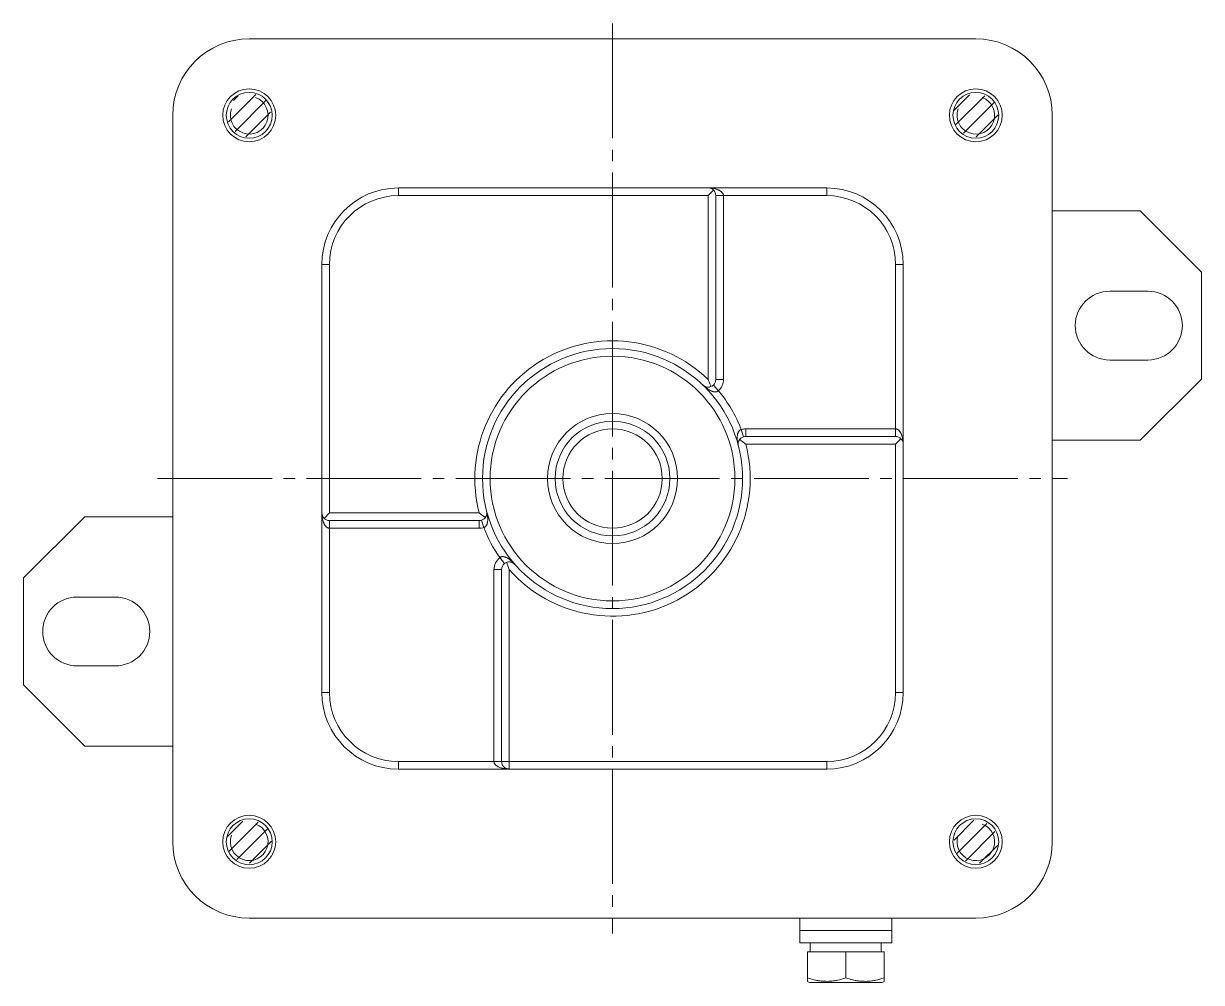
# Model space of a CAD drawing. Header units: millimetres. Extents: x -343 to 384, y -214 to 297.
# Drawn here: x 229.9 to 383.9, y -65.9 to 59.5 of the extents above; entities that cross this region are included whole.
import ezdxf

# ---------------------------------------------------------------- set-up
doc = ezdxf.new("R2010")
doc.units = ezdxf.units.MM
doc.linetypes.add('K5LT_AXLED', pattern=[19.5, 15, -1.5, 1.5, -1.5])
doc.linetypes.add('K5LT_THIN', pattern=[0])
pattern_1 = [(45, (0, 0), (-1.06066, 1.06066), [])]

# ---------------------------------------------------------------- blocks, each defined once
blk = doc.blocks.new('U0')
h = blk.add_hatch()
h.set_pattern_fill('', angle=45, style=0, pattern_type=0)
h.set_pattern_definition(pattern_1)
h.paths.add_polyline_path([(261.51, 45.39), (262.37, 47.36), (261.69, 49.41), (259.82, 50.47), (257.72, 50), (256.47, 48.24), (256.72, 46.1), (258.34, 44.68), (260.5, 44.72)])
h = blk.add_hatch()
h.set_pattern_fill('', angle=45, style=0, pattern_type=0)
h.set_pattern_definition(pattern_1)
h.paths.add_polyline_path([(356.51, 45.39), (357.37, 47.36), (356.69, 49.41), (354.82, 50.47), (352.72, 50), (351.47, 48.24), (351.72, 46.1), (353.34, 44.68), (355.5, 44.72)])
h = blk.add_hatch()
h.set_pattern_fill('', angle=45, style=0, pattern_type=0)
h.set_pattern_definition(pattern_1)
h.paths.add_polyline_path([(261.51, -49.61), (262.37, -47.64), (261.69, -45.59), (259.82, -44.53), (257.72, -45), (256.47, -46.76), (256.72, -48.9), (258.34, -50.32), (260.5, -50.28)])
h = blk.add_hatch()
h.set_pattern_fill('', angle=45, style=0, pattern_type=0)
h.set_pattern_definition(pattern_1)
h.paths.add_polyline_path([(356.51, -49.61), (357.37, -47.64), (356.69, -45.59), (354.82, -44.53), (352.72, -45), (351.47, -46.76), (351.72, -48.9), (353.34, -50.32), (355.5, -50.28)])
at = {"color": 30, "linetype": 'K5LT_AXLED', "lineweight": 18, "true_color": 0xff8000}
for p, q in [((306.88, 59.5), (306.88, -59.5)), ((247.38, 0), (366.38, 0))]:
    blk.add_line(p, q, dxfattribs=at)
at = {"color": 7, "linetype": 'K5LT_THIN', "lineweight": 18}
for p, q in [((354.38, 57.5), (259.38, 57.5)), ((249.38, 47.5), (249.38, -47.5)), ((364.38, -47.5), (364.38, 47.5)), ((334.88, 38), (278.88, 38)), ((278.88, 37), (278.88, 38)), ((319.38, 37), (278.88, 37)), ((319.38, 38), (319.38, 38)), ((319.39, 38), (319.38, 38)), ((320.08, 37.71), (319.38, 37)), ((319.38, 37), (319.38, 12.95)), ((320.38, 37), (320.38, 12.95)), ((320.38, 37), (321.38, 37)), ((321.38, 37), (334.88, 37)), ((321.38, 37), (321.38, 12.95)), ((334.88, 38), (334.88, 37)), ((375.88, 35), (364.38, 35)), ((383.88, 27), (375.88, 35)), ((268.88, 28), (268.88, -28)), ((268.88, 28), (269.88, 28)), ((269.88, 28), (269.88, -4.5)), ((343.88, 28), (343.88, 6.5)), ((344.88, 28), (343.88, 28)), ((344.88, -28), (344.88, 28)), ((383.88, 13), (383.88, 27)), ((376.88, 24.5), (371.88, 24.5)), ((371.88, 15.5), (376.88, 15.5)), ((320.38, 12.95), (321.38, 12.95)), ((375.88, 5), (383.88, 13)), ((318.7, 12.22), (318.68, 12.23)), ((320.74, 11.49), (320.06, 12.22)), ((324, 5.45), (323.7, 6.41)), ((324.3, 6.5), (343.88, 6.5)), ((324.3, 6.5), (324.3, 5.5)), ((343.88, 5.5), (343.88, 6.5)), ((323.34, 4.75), (323.34, 4.77)), ((324.3, 5.5), (343.88, 5.5)), ((344.58, 5.21), (343.88, 4.5)), ((364.38, 5), (375.88, 5)), ((323.33, 4.27), (323.34, 4.25)), ((324.3, 4.5), (343.88, 4.5)), ((343.88, -28), (343.88, 4.5)), ((344.88, 4.5), (344.88, 4.51)), ((344.88, 4.51), (344.88, 4.5)), ((268.88, -4.51), (268.88, -4.5)), ((268.88, -4.5), (268.88, -4.51)), ((269.17, -5.21), (269.88, -4.5)), ((289.45, -4.5), (269.88, -4.5)), ((290.42, -4.27), (290.42, -4.25)), ((237.88, -5), (229.88, -13)), ((249.38, -5), (237.88, -5)), ((289.45, -5.5), (269.88, -5.5)), ((269.88, -5.5), (269.88, -6.5)), ((289.45, -6.5), (289.45, -5.5)), ((289.75, -5.45), (290.05, -6.41)), ((290.42, -4.75), (290.41, -4.77)), ((269.88, -28), (269.88, -6.5)), ((289.45, -6.5), (269.88, -6.5)), ((292.14, -10.33), (292.76, -11.12)), ((291.38, -37), (291.38, -11.91)), ((292.38, -11.91), (291.38, -11.91)), ((292.38, -37), (292.38, -11.91)), ((293.38, -37), (293.38, -11.91)), ((294.11, -11.23), (294.13, -11.24)), ((229.88, -13), (229.88, -27)), ((241.88, -15.5), (236.88, -15.5)), ((236.88, -24.5), (241.88, -24.5)), ((229.88, -27), (237.88, -35)), ((268.88, -28), (269.88, -28)), ((344.88, -28), (343.88, -28)), ((237.88, -35), (249.38, -35)), ((278.88, -38), (278.88, -37)), ((291.38, -37), (278.88, -37)), ((278.88, -38), (334.88, -38)), ((291.38, -37), (292.38, -37)), ((292.38, -37), (293.38, -37)), ((293.38, -37), (334.88, -37)), ((293.38, -38), (293.38, -37)), ((334.88, -37), (334.88, -38)), ((259.38, -57.5), (354.38, -57.5)), ((331.38, -59.1), (331.38, -57.5)), ((343.38, -59.1), (343.38, -57.5)), ((331.38, -59.1), (343.38, -59.1)), ((331.38, -60.7), (331.38, -59.1)), ((331.38, -59.1), (343.38, -59.1)), ((343.38, -60.7), (343.38, -59.1)), ((331.38, -60.7), (343.38, -60.7)), ((332.73, -61.9), (332.73, -60.7)), ((332.38, -61.9), (332.38, -65.31)), ((337.38, -61.9), (332.38, -61.9)), ((337.38, -61.9), (337.38, -65.31)), ((342.38, -61.9), (337.38, -61.9)), ((342.38, -61.9), (342.38, -65.31)), ((332.38, -65.76), (332.38, -65.31)), ((332.38, -65.76), (332.63, -65.9)), ((332.63, -65.9), (337.38, -65.9)), ((337.38, -65.9), (342.13, -65.9)), ((342.38, -65.76), (342.13, -65.9)), ((342.38, -65.31), (342.38, -65.76))]:
    blk.add_line(p, q, dxfattribs=at)
for centre, radius in [((259.38, 47.5), 3.46), ((354.38, 47.5), 3.46), ((259.38, 47.5), 3), ((354.38, 47.5), 3), ((306.88, 0), 17), ((306.88, 0), 16), ((306.88, 0), 8.5), ((306.88, 0), 7.5), ((306.88, 0), 6.5), ((259.38, -47.5), 3.46), ((259.38, -47.5), 3), ((354.38, -47.5), 3.46), ((354.38, -47.5), 3)]:
    blk.add_circle(centre, radius, dxfattribs=at)
for centre, radius, start, end in [((259.38, 47.5), 10, 90, 180), ((354.38, 47.5), 10, 0, 90), ((259.38, 47.5), 2.46, 160, 70), ((354.38, 47.5), 2.46, 160, 70), ((278.88, 28), 10, 90, 180), ((278.88, 28), 9, 90, 180), ((319.38, 37), 1, 0, 89.9887), ((334.88, 28), 10, 0, 90), ((334.88, 28), 9, 0, 90), ((371.88, 20), 4.5, 90, 270), ((376.88, 20), 4.5, 270, 90), ((306.88, 0), 18, 46.017, 194.4775), ((319.38, 12.95), 1, 312.8323, 0), ((319.38, 12.95), 2, 312.8323, 0), ((319.38, 12.95), 1, 227.2623, 312.8323), ((306.88, 0), 18, 20.847, 39.6476), ((324.3, 4.5), 2, 90, 107.6623), ((324.3, 4.5), 1, 107.6623, 193.2323), ((324.3, 4.5), 1, 90, 107.6623), ((343.88, 4.5), 1, 0.012, 90), ((306.88, 0), 18, 221.4096, 14.4775), ((269.88, -4.5), 1, 180.012, 270), ((289.45, -4.5), 1, 287.6623, 13.2323), ((289.45, -4.5), 1, 270, 287.6623), ((289.45, -4.5), 2, 270, 287.6623), ((306.88, 0), 18, 200.847, 215.0401), ((293.38, -11.91), 2, 128.2249, 180), ((293.38, -11.91), 1, 128.2249, 180), ((293.38, -11.91), 1, 42.6549, 128.2249), ((236.88, -20), 4.5, 90, 270), ((241.88, -20), 4.5, 270, 90), ((278.88, -28), 10, 180, 270), ((278.88, -28), 9, 180, 270), ((334.88, -28), 10, 270, 0), ((334.88, -28), 9, 270, 0), ((293.38, -37), 1, 180, 269.9851), ((259.38, -47.5), 2.46, 160, 70), ((354.38, -47.5), 2.46, 160, 70), ((259.38, -47.5), 10, 180, 270), ((354.38, -47.5), 10, 270, 0)]:
    blk.add_arc(centre, radius, start, end, dxfattribs=at)
for centre, start_param, end_param in [((337.38, -62.53), 4.761564, 4.855965), ((337.38, -60.07), 4.616121, 4.663214)]:
    blk.add_ellipse(centre, major_axis=(0, 12.78), ratio=0.36397, start_param=start_param, end_param=end_param, dxfattribs=at)
for points, knots in [([(321.38, 37), (321.38, 37.03), (321.37, 37.09), (321.35, 37.18), (321.31, 37.26), (321.26, 37.34), (321.19, 37.42), (321.12, 37.5), (321.03, 37.56), (320.93, 37.63), (320.81, 37.7), (320.68, 37.76), (320.52, 37.82), (320.34, 37.88), (320.14, 37.93), (319.91, 37.97), (319.65, 37.99), (319.47, 38), (319.38, 38)], [0, 0, 0, 0, 0.676993, 1.265475, 1.93433, 2.689541, 3.504852, 4.272774, 5.090629, 6.032144, 7.074689, 8.256193, 9.58493, 11.084677, 12.771299, 14.609606, 16.699567, 19, 19, 19, 19]), ([(319.38, 12.95), (319.46, 12.76), (319.58, 12.45), (319.71, 12.15), (319.76, 12.03)], [0, 0, 0, 0, 3.05466, 5, 5, 5, 5]), ([(320.74, 11.49), (320.72, 11.47), (320.7, 11.45), (320.66, 11.42), (320.63, 11.4), (320.59, 11.38), (320.56, 11.37), (320.52, 11.35), (320.46, 11.34), (320.4, 11.33), (320.34, 11.32), (320.27, 11.32), (320.19, 11.33), (320.09, 11.35), (319.99, 11.37), (319.88, 11.41), (319.77, 11.46), (319.64, 11.52), (319.5, 11.6), (319.34, 11.7), (319.17, 11.82), (318.99, 11.95), (318.83, 12.09), (318.73, 12.19), (318.68, 12.23)], [0, 0, 0, 0, 0.514501, 0.970602, 1.362887, 1.691356, 2.061241, 2.499045, 3.054112, 3.679574, 4.329552, 5.007428, 5.912077, 6.954649, 8.127011, 9.254822, 10.519563, 12.016326, 13.769432, 15.829901, 18.094945, 20.567842, 22.881826, 25, 25, 25, 25]), ([(319.56, 11.97), (319.52, 11.96), (319.47, 11.96), (319.39, 11.95), (319.35, 11.95), (319.27, 11.96), (319.23, 11.96), (319.15, 11.98), (319.1, 11.99), (319.02, 12.01), (318.98, 12.03), (318.91, 12.07), (318.87, 12.09), (318.8, 12.13), (318.77, 12.15), (318.75, 12.18)], [0, 0, 0, 0, 3.130084, 3.130084, 6.628881, 6.628881, 10.488712, 10.488712, 14.691195, 14.691195, 19.177602, 19.177602, 23.911205, 23.911205, 28, 28, 28, 28]), ([(319.32, 11.95), (319.27, 11.96), (319.23, 11.96), (319.15, 11.98), (319.11, 11.99), (319.03, 12.01), (318.99, 12.03), (318.92, 12.06), (318.88, 12.08), (318.81, 12.12), (318.78, 12.15), (318.75, 12.18)], [0, 0, 0, 0, 3.774548, 3.774548, 7.88648, 7.88648, 12.08648, 12.08648, 16.28648, 16.28648, 21, 21, 21, 21]), ([(318.75, 12.18), (318.76, 12.17), (318.77, 12.16), (318.79, 12.14), (318.8, 12.14), (318.82, 12.12), (318.83, 12.11), (318.86, 12.1), (318.87, 12.09), (318.89, 12.08), (318.9, 12.07), (318.91, 12.06)], [0, 0, 0, 0, 2.4, 2.4, 4.8, 4.8, 7.2, 7.2, 9.6, 9.6, 12, 12, 12, 12]), ([(323.7, 6.41), (323.68, 6.4), (323.65, 6.39), (323.61, 6.37), (323.57, 6.35), (323.54, 6.33), (323.51, 6.31), (323.47, 6.28), (323.44, 6.24), (323.4, 6.2), (323.37, 6.15), (323.34, 6.1), (323.3, 6.03), (323.27, 5.95), (323.25, 5.87), (323.23, 5.79), (323.21, 5.71), (323.2, 5.61), (323.19, 5.49), (323.19, 5.34), (323.19, 5.16), (323.2, 4.96), (323.23, 4.74), (323.28, 4.5), (323.31, 4.34), (323.34, 4.25)], [0, 0, 0, 0, 0.520255, 0.985046, 1.38725, 1.726868, 2.096815, 2.582307, 3.164983, 3.779971, 4.349176, 5.004137, 5.831109, 6.781948, 7.71257, 8.596671, 9.516903, 10.607861, 11.947529, 13.63873, 15.619924, 17.90687, 20.350648, 23.070345, 26, 26, 26, 26]), ([(343.88, 6.5), (343.91, 6.5), (343.97, 6.49), (344.05, 6.47), (344.14, 6.43), (344.22, 6.38), (344.3, 6.31), (344.37, 6.24), (344.44, 6.15), (344.51, 6.05), (344.57, 5.94), (344.64, 5.8), (344.7, 5.65), (344.75, 5.47), (344.8, 5.26), (344.84, 5.03), (344.87, 4.78), (344.88, 4.6), (344.88, 4.5)], [0, 0, 0, 0, 0.677086, 1.265636, 1.93384, 2.6884, 3.503013, 4.270973, 5.088798, 6.030322, 7.072783, 8.254202, 9.582762, 11.082249, 12.768549, 14.606457, 16.696354, 19, 19, 19, 19]), ([(323.54, 5.14), (323.51, 5.11), (323.49, 5.09), (323.46, 5.03), (323.44, 5.01), (323.41, 4.95), (323.4, 4.93), (323.38, 4.88), (323.37, 4.85), (323.35, 4.8), (323.34, 4.77), (323.34, 4.75)], [0, 0, 0, 0, 2, 2, 4, 4, 6, 6, 8, 8, 10, 10, 10, 10]), ([(323.41, 4.94), (323.4, 4.92), (323.39, 4.91), (323.38, 4.89), (323.38, 4.87), (323.37, 4.85), (323.36, 4.84), (323.35, 4.81), (323.35, 4.8), (323.34, 4.77), (323.34, 4.76), (323.34, 4.75)], [0, 0, 0, 0, 1, 1, 2, 2, 3, 3, 4, 4, 5, 5, 5, 5]), ([(323.51, 5.1), (323.58, 5.05), (323.7, 4.96), (323.87, 4.83), (324.05, 4.69), (324.2, 4.58), (324.3, 4.5)], [0, 0, 0, 0, 2.157849, 3.158393, 4.376783, 7, 7, 7, 7]), ([(323.3, 4.5), (323.3, 4.5), (323.3, 4.5), (323.3, 4.51), (323.3, 4.51), (323.3, 4.51), (323.3, 4.52), (323.31, 4.52), (323.31, 4.53), (323.31, 4.53)], [0, 0, 0, 0, 0.4, 0.4, 0.8, 0.8, 1.2, 1.2, 2, 2, 2, 2]), ([(269.88, -6.5), (269.84, -6.5), (269.79, -6.49), (269.7, -6.47), (269.62, -6.43), (269.53, -6.38), (269.45, -6.31), (269.38, -6.24), (269.31, -6.15), (269.25, -6.05), (269.18, -5.94), (269.12, -5.8), (269.05, -5.65), (269, -5.47), (268.95, -5.26), (268.91, -5.03), (268.88, -4.78), (268.88, -4.6), (268.88, -4.5)], [0, 0, 0, 0, 0.677086, 1.265636, 1.93384, 2.6884, 3.503013, 4.270973, 5.088798, 6.030322, 7.072783, 8.254202, 9.582762, 11.082249, 12.768549, 14.606457, 16.696354, 19, 19, 19, 19]), ([(290.25, -5.1), (290.17, -5.05), (290.05, -4.96), (289.88, -4.83), (289.7, -4.69), (289.55, -4.58), (289.45, -4.5)], [0, 0, 0, 0, 2.157849, 3.15868, 4.377357, 7, 7, 7, 7]), ([(290.05, -6.41), (290.07, -6.4), (290.1, -6.39), (290.15, -6.37), (290.18, -6.35), (290.21, -6.33), (290.24, -6.31), (290.28, -6.28), (290.32, -6.24), (290.35, -6.2), (290.38, -6.15), (290.42, -6.1), (290.45, -6.03), (290.48, -5.95), (290.5, -5.87), (290.52, -5.79), (290.54, -5.71), (290.55, -5.61), (290.56, -5.49), (290.57, -5.34), (290.56, -5.16), (290.55, -4.96), (290.52, -4.74), (290.48, -4.5), (290.44, -4.34), (290.42, -4.25)], [0, 0, 0, 0, 0.520255, 0.985046, 1.38725, 1.726868, 2.096815, 2.582307, 3.164983, 3.779971, 4.349176, 5.004137, 5.831109, 6.781948, 7.71257, 8.596671, 9.516903, 10.607861, 11.947529, 13.63873, 15.619924, 17.90687, 20.350648, 23.070345, 26, 26, 26, 26]), ([(290.45, -4.5), (290.45, -4.5), (290.45, -4.5), (290.45, -4.51), (290.45, -4.51), (290.45, -4.51), (290.45, -4.52), (290.45, -4.52), (290.45, -4.53), (290.45, -4.53)], [0, 0, 0, 0, 0.4, 0.4, 0.8, 0.8, 1.2, 1.2, 2, 2, 2, 2]), ([(290.22, -5.14), (290.24, -5.11), (290.26, -5.09), (290.29, -5.03), (290.31, -5.01), (290.34, -4.95), (290.35, -4.93), (290.38, -4.88), (290.39, -4.85), (290.4, -4.8), (290.41, -4.77), (290.42, -4.75)], [0, 0, 0, 0, 2, 2, 4, 4, 6, 6, 8, 8, 10, 10, 10, 10]), ([(290.35, -4.94), (290.35, -4.92), (290.36, -4.91), (290.37, -4.89), (290.38, -4.87), (290.39, -4.85), (290.39, -4.84), (290.4, -4.81), (290.4, -4.8), (290.41, -4.77), (290.41, -4.76), (290.42, -4.75)], [0, 0, 0, 0, 1, 1, 2, 2, 3, 3, 4, 4, 5, 5, 5, 5]), ([(292.14, -10.33), (292.15, -10.32), (292.18, -10.3), (292.22, -10.28), (292.26, -10.26), (292.29, -10.24), (292.33, -10.23), (292.37, -10.22), (292.42, -10.21), (292.48, -10.2), (292.55, -10.2), (292.62, -10.21), (292.69, -10.22), (292.78, -10.25), (292.86, -10.27), (292.95, -10.31), (293.04, -10.35), (293.14, -10.4), (293.26, -10.48), (293.4, -10.57), (293.55, -10.69), (293.72, -10.83), (293.88, -10.99), (294.02, -11.13), (294.1, -11.21), (294.13, -11.24)], [0, 0, 0, 0, 0.535064, 1.009395, 1.41736, 1.75896, 2.143633, 2.599109, 3.175606, 3.821071, 4.497592, 5.222633, 6.108254, 7.086186, 8.088743, 9.064179, 10.135849, 11.419884, 12.940801, 14.824681, 17.007536, 19.465299, 22.264202, 24.461574, 26, 26, 26, 26]), ([(293.27, -10.91), (293.32, -10.91), (293.36, -10.91), (293.44, -10.91), (293.48, -10.91), (293.56, -10.92), (293.6, -10.93), (293.68, -10.95), (293.72, -10.97), (293.8, -11), (293.84, -11.02), (293.91, -11.06), (293.95, -11.09), (294.01, -11.13), (294.04, -11.16), (294.07, -11.18)], [0, 0, 0, 0, 2.906187, 2.906187, 6.155051, 6.155051, 9.741038, 9.741038, 13.641721, 13.641721, 17.806934, 17.806934, 22.201986, 22.201986, 26, 26, 26, 26]), ([(293.52, -10.92), (293.56, -10.92), (293.6, -10.93), (293.68, -10.95), (293.72, -10.97), (293.8, -11), (293.83, -11.02), (293.9, -11.06), (293.94, -11.08), (294, -11.13), (294.04, -11.15), (294.07, -11.18)], [0, 0, 0, 0, 3.774199, 3.774199, 7.884625, 7.884625, 12.084625, 12.084625, 16.284625, 16.284625, 21, 21, 21, 21]), ([(294.07, -11.18), (294.05, -11.16), (294.02, -11.14), (293.98, -11.11), (293.96, -11.09), (293.91, -11.06), (293.88, -11.04), (293.83, -11.01), (293.8, -11), (293.74, -10.98), (293.71, -10.96), (293.68, -10.95)], [0, 0, 0, 0, 4.6, 4.6, 9.2, 9.2, 13.8, 13.8, 18.4, 18.4, 23, 23, 23, 23]), ([(294.07, -11.18), (294.06, -11.17), (294.05, -11.16), (294.03, -11.15), (294.02, -11.14), (294, -11.12), (293.99, -11.11), (293.96, -11.1), (293.95, -11.09), (293.93, -11.07), (293.92, -11.07), (293.91, -11.06)], [0, 0, 0, 0, 2.4, 2.4, 4.8, 4.8, 7.2, 7.2, 9.6, 9.6, 12, 12, 12, 12]), ([(293.38, -38), (293.27, -38), (293.08, -37.99), (292.82, -37.96), (292.59, -37.92), (292.4, -37.88), (292.23, -37.82), (292.08, -37.76), (291.95, -37.7), (291.83, -37.64), (291.73, -37.57), (291.65, -37.51), (291.59, -37.45), (291.53, -37.38), (291.48, -37.32), (291.44, -37.25), (291.4, -37.17), (291.39, -37.1), (291.38, -37.04), (291.38, -37.01), (291.38, -37)], [0, 0, 0, 0, 2.771158, 5.150008, 7.052532, 8.811066, 10.368559, 11.80903, 13.098407, 14.257453, 15.23054, 16.111711, 16.870485, 17.56249, 18.27623, 18.964521, 19.627364, 20.238218, 20.695763, 21, 21, 21, 21]), ([(292.42, -37.3), (292.43, -37.34), (292.45, -37.37), (292.48, -37.45), (292.5, -37.48), (292.54, -37.55), (292.57, -37.59), (292.62, -37.65), (292.64, -37.68), (292.7, -37.74), (292.73, -37.77), (292.8, -37.82), (292.83, -37.84), (292.9, -37.88), (292.94, -37.9), (293.02, -37.93), (293.06, -37.95), (293.14, -37.97), (293.18, -37.98), (293.27, -37.99), (293.31, -38), (293.36, -38), (293.36, -38), (293.37, -38), (293.37, -38), (293.37, -38), (293.37, -38), (293.37, -38), (293.37, -38), (293.37, -38), (293.37, -38), (293.37, -38), (293.37, -38), (293.37, -38), (293.37, -38), (293.37, -38), (293.37, -38), (293.37, -38), (293.37, -38), (293.37, -38), (293.37, -38), (293.37, -38), (293.37, -38), (293.37, -38), (293.37, -38), (293.37, -38), (293.37, -38), (293.37, -38), (293.37, -38), (293.37, -38), (293.38, -38), (293.38, -38), (293.38, -38), (293.38, -38)], [0, 0, 0, 0, 3.379544, 3.379544, 7.151808, 7.151808, 11.363462, 11.363462, 16.031033, 16.031033, 21.144622, 21.144622, 26.673948, 26.673948, 32.572561, 32.572561, 38.778647, 38.778647, 45.217956, 45.217956, 51.808668, 51.808668, 52.474065, 52.474065, 52.501514, 52.501514, 52.52234, 52.52234, 52.543166, 52.543166, 52.566256, 52.566256, 52.590199, 52.590199, 52.614142, 52.614142, 52.650062, 52.650062, 52.662059, 52.662059, 52.685983, 52.685983, 52.713099, 52.713099, 52.749777, 52.749777, 52.823133, 52.823133, 52.947586, 52.947586, 52.984058, 52.984058, 53, 53, 53, 53]), ([(332.38, -65.31), (332.66, -65.4), (333.07, -65.52), (333.62, -65.64), (333.98, -65.7), (334.33, -65.74), (334.64, -65.75), (334.98, -65.76), (335.36, -65.74), (335.81, -65.7), (336.48, -65.58), (337.02, -65.43), (337.38, -65.31)], [0, 0, 0, 0, 2.259309, 3.219175, 4.306071, 5.100503, 5.904859, 6.674572, 7.743491, 8.780356, 10.126867, 13, 13, 13, 13]), ([(337.38, -65.31), (337.66, -65.4), (338.07, -65.52), (338.62, -65.64), (338.98, -65.7), (339.33, -65.74), (339.64, -65.75), (339.98, -65.76), (340.36, -65.74), (340.81, -65.7), (341.48, -65.58), (342.02, -65.43), (342.38, -65.31)], [0, 0, 0, 0, 2.259309, 3.219175, 4.306071, 5.100503, 5.904859, 6.674572, 7.743491, 8.780356, 10.126867, 13, 13, 13, 13])]:
    blk.add_open_spline(points, degree=3, knots=knots, dxfattribs=at)
blk.add_open_spline([(293.38, -11.91), (293.26, -11.59), (293.14, -11.28), (293.04, -10.97)], degree=3, dxfattribs=at)

msp = doc.modelspace()

# ---------------------------------------------------------------- block references
msp.add_blockref('U0', (0, 0))

doc.saveas('drawing.dxf')
